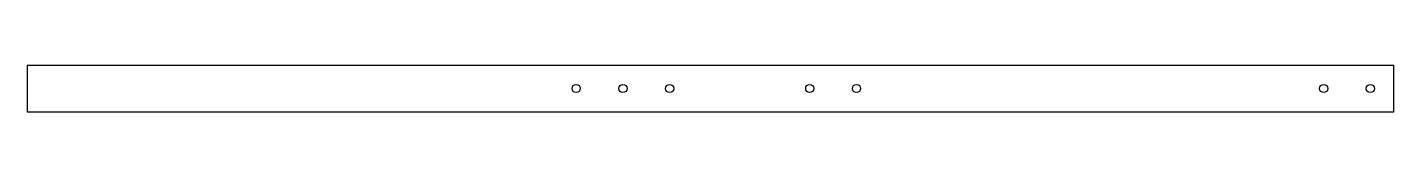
# Model space of a CAD drawing. Header units: millimetres. Extents: x -275 to 310, y 0 to 20.
import ezdxf

# ---------------------------------------------------------------- set-up
doc = ezdxf.new("R2010")
doc.units = ezdxf.units.MM

msp = doc.modelspace()

# ---------------------------------------------------------------- linework, layer by layer
at = {"color": 7, "linetype": 'Continuous', "lineweight": 25}
for p, q in [((-275, 20), (-275, 0)), ((-275, 20), (310, 20)), ((310, 0), (310, 20)), ((-275, 0), (310, 0))]:
    msp.add_line(p, q, dxfattribs=at)
for centre in [(-40, 10), (-20, 10), (0, 10), (60, 10), (80, 10), (280, 10), (300, 10)]:
    msp.add_circle(centre, 1.75, dxfattribs=at)

doc.saveas('drawing.dxf')
